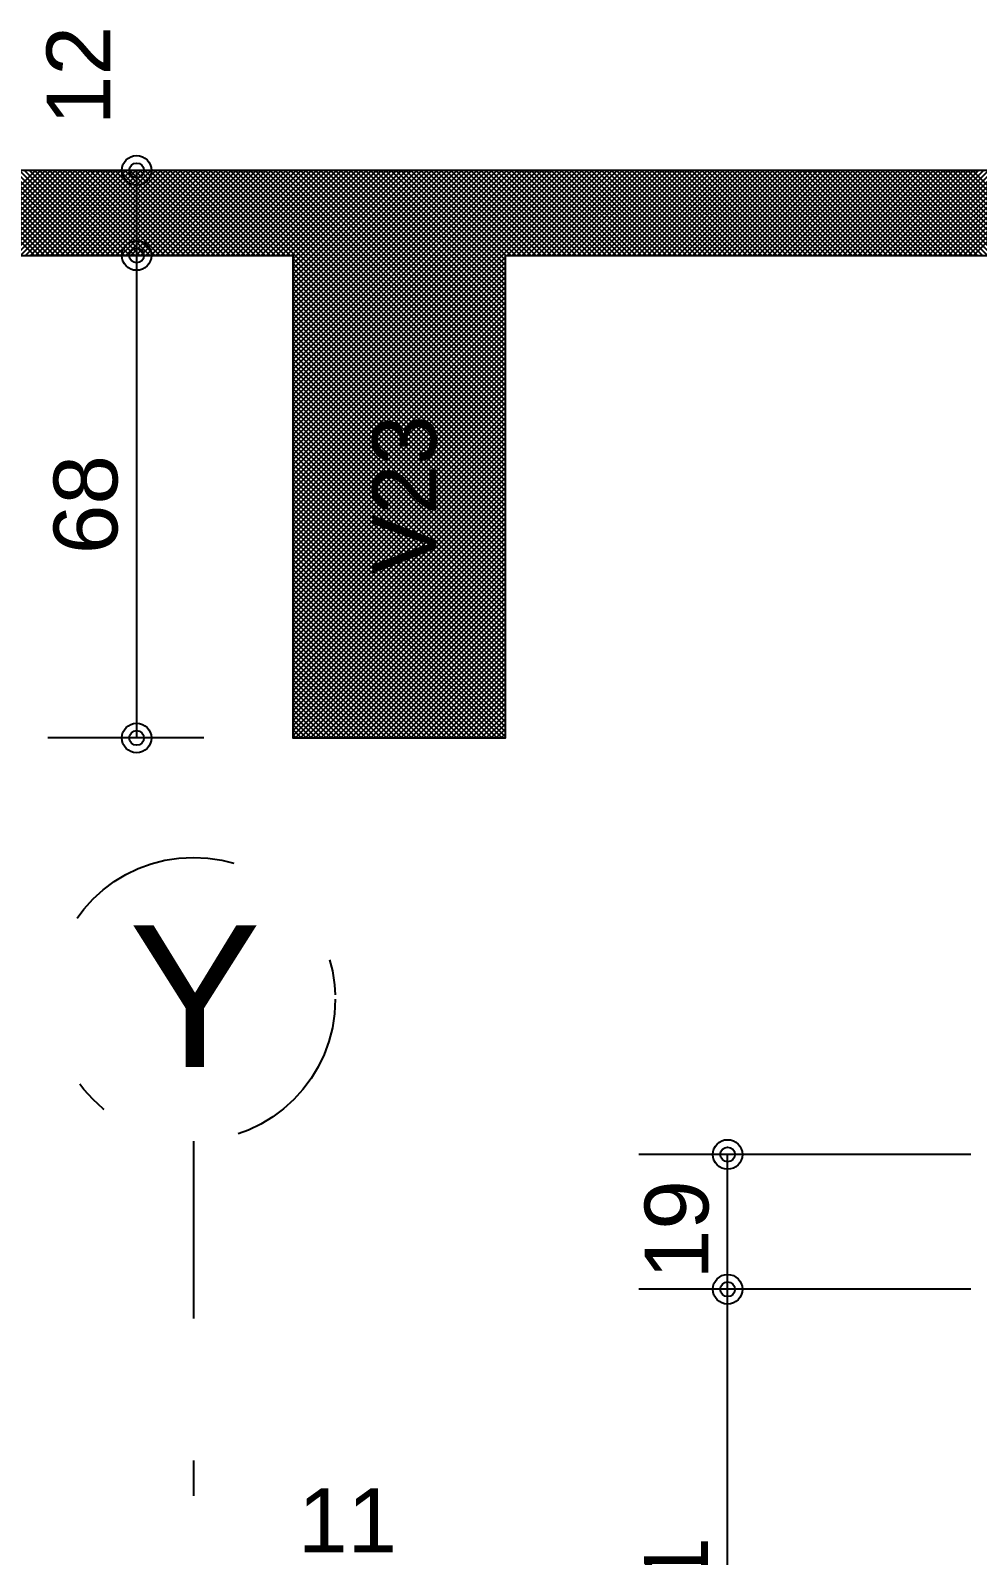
# Model space of a CAD drawing. Extents: x 0 to 119, y 0 to 84.
# Drawn here: x 33.426 to 36.096, y 65.81 to 70.109 of the extents above; entities that cross this region are included whole.
import ezdxf

# ---------------------------------------------------------------- set-up
doc = ezdxf.new("R2010")
doc.units = 0
doc.header["$MEASUREMENT"] = 0
doc.linetypes.add('ESTILO_TQS_0002', pattern=[0.4, 0.1, -0.3])
doc.linetypes.add('ESTILO_TQS_0003', pattern=[1.5, 0.5, -0.4, 0.1, -0.5])
for name, color, linetype in [('18', 6, 'CONTINUOUS'), ('29', 9, 'CONTINUOUS'), ('3', 7, 'CONTINUOUS'), ('32', 250, 'CONTINUOUS'), ('6', 178, 'CONTINUOUS')]:
    doc.layers.add(name, color=color, linetype=linetype)
doc.styles.add('TQS_ARIAL', font='arial.ttf')

msp = doc.modelspace()

# ---------------------------------------------------------------- linework, layer by layer
at = {"layer": '18', "color": 6, "linetype": 'ESTILO_TQS_0003'}
msp.add_line((33.88559, 66.978315), (33.88559, 30.390966), dxfattribs=at)
msp.add_circle((33.88559, 67.378315), 0.4, dxfattribs=at)
at = {"layer": '29', "color": 9, "linetype": 'Continuous'}
for p, q in [((33.197355, 69.714966), (33.437355, 69.474966)), ((33.200388, 69.474966), (33.440388, 69.714966)), ((33.211497, 69.714966), (33.451497, 69.474966)), ((33.21453, 69.474966), (33.45453, 69.714966)), ((33.225639, 69.714966), (33.465639, 69.474966)), ((33.228672, 69.474966), (33.468672, 69.714966)), ((33.239781, 69.714966), (33.479781, 69.474966)), ((33.242814, 69.474966), (33.482814, 69.714966)), ((33.253924, 69.714966), (33.493924, 69.474966)), ((33.256957, 69.474966), (33.496957, 69.714966)), ((33.268066, 69.714966), (33.508066, 69.474966)), ((33.271099, 69.474966), (33.511099, 69.714966)), ((33.282208, 69.714966), (33.522208, 69.474966)), ((33.285241, 69.474966), (33.525241, 69.714966)), ((33.29635, 69.714966), (33.53635, 69.474966)), ((33.299383, 69.474966), (33.539383, 69.714966)), ((33.310492, 69.714966), (33.550492, 69.474966)), ((33.313525, 69.474966), (33.553525, 69.714966)), ((33.324634, 69.714966), (33.564634, 69.474966)), ((33.327667, 69.474966), (33.567667, 69.714966)), ((33.338776, 69.714966), (33.578776, 69.474966)), ((33.341809, 69.474966), (33.581809, 69.714966)), ((33.352919, 69.714966), (33.592919, 69.474966)), ((33.355952, 69.474966), (33.595952, 69.714966)), ((33.367061, 69.714966), (33.607061, 69.474966)), ((33.370094, 69.474966), (33.610094, 69.714966)), ((33.381203, 69.714966), (33.621203, 69.474966)), ((33.384236, 69.474966), (33.624236, 69.714966)), ((33.395345, 69.714966), (33.635345, 69.474966)), ((33.398378, 69.474966), (33.638378, 69.714966)), ((33.409487, 69.714966), (33.649487, 69.474966)), ((33.41252, 69.474966), (33.65252, 69.714966)), ((33.423629, 69.714966), (33.663629, 69.474966)), ((33.426662, 69.474966), (33.666662, 69.714966)), ((33.437771, 69.714966), (33.677771, 69.474966)), ((33.440804, 69.474966), (33.680804, 69.714966)), ((33.451913, 69.714966), (33.691913, 69.474966)), ((33.454946, 69.474966), (33.694946, 69.714966)), ((33.466056, 69.714966), (33.706056, 69.474966)), ((33.469089, 69.474966), (33.709089, 69.714966)), ((33.480198, 69.714966), (33.720198, 69.474966)), ((33.483231, 69.474966), (33.723231, 69.714966)), ((33.49434, 69.714966), (33.73434, 69.474966)), ((33.497373, 69.474966), (33.737373, 69.714966)), ((33.508482, 69.714966), (33.748482, 69.474966)), ((33.511515, 69.474966), (33.751515, 69.714966)), ((33.522624, 69.714966), (33.762624, 69.474966)), ((33.525657, 69.474966), (33.765657, 69.714966)), ((33.536766, 69.714966), (33.776766, 69.474966)), ((33.539799, 69.474966), (33.779799, 69.714966)), ((33.550908, 69.714966), (33.790908, 69.474966)), ((33.553941, 69.474966), (33.793941, 69.714966)), ((33.565051, 69.714966), (33.805051, 69.474966)), ((33.568084, 69.474966), (33.808084, 69.714966)), ((33.579193, 69.714966), (33.819193, 69.474966)), ((33.582226, 69.474966), (33.822226, 69.714966)), ((33.593335, 69.714966), (33.833335, 69.474966)), ((33.596368, 69.474966), (33.836368, 69.714966)), ((33.607477, 69.714966), (33.847477, 69.474966)), ((33.61051, 69.474966), (33.85051, 69.714966)), ((33.621619, 69.714966), (33.861619, 69.474966)), ((33.624652, 69.474966), (33.864652, 69.714966)), ((33.635761, 69.714966), (33.875761, 69.474966)), ((33.638794, 69.474966), (33.878794, 69.714966)), ((33.649903, 69.714966), (33.889903, 69.474966)), ((33.652936, 69.474966), (33.892936, 69.714966)), ((33.664045, 69.714966), (33.904045, 69.474966)), ((33.667079, 69.474966), (33.907079, 69.714966)), ((33.678188, 69.714966), (33.918188, 69.474966)), ((33.681221, 69.474966), (33.921221, 69.714966)), ((33.69233, 69.714966), (33.93233, 69.474966)), ((33.695363, 69.474966), (33.935363, 69.714966)), ((33.706472, 69.714966), (33.946472, 69.474966)), ((33.709505, 69.474966), (33.949505, 69.714966)), ((33.720614, 69.714966), (33.960614, 69.474966)), ((33.723647, 69.474966), (33.963647, 69.714966)), ((33.734756, 69.714966), (33.974756, 69.474966)), ((33.737789, 69.474966), (33.977789, 69.714966)), ((33.748898, 69.714966), (33.988898, 69.474966)), ((33.751931, 69.474966), (33.991931, 69.714966)), ((33.76304, 69.714966), (34.00304, 69.474966)), ((33.766073, 69.474966), (34.006073, 69.714966)), ((33.777183, 69.714966), (34.017183, 69.474966)), ((33.780216, 69.474966), (34.020216, 69.714966)), ((33.791325, 69.714966), (34.031325, 69.474966)), ((33.794358, 69.474966), (34.034358, 69.714966)), ((33.805467, 69.714966), (34.045467, 69.474966)), ((33.8085, 69.474966), (34.0485, 69.714966)), ((33.819609, 69.714966), (34.059609, 69.474966)), ((33.822642, 69.474966), (34.062642, 69.714966)), ((33.833751, 69.714966), (34.073751, 69.474966)), ((33.836784, 69.474966), (34.076784, 69.714966)), ((33.847893, 69.714966), (34.087893, 69.474966)), ((33.850926, 69.474966), (34.090926, 69.714966)), ((33.862035, 69.714966), (34.102035, 69.474966)), ((33.865068, 69.474966), (34.105068, 69.714966)), ((33.876178, 69.714966), (34.116178, 69.474966)), ((33.879211, 69.474966), (34.119211, 69.714966)), ((33.89032, 69.714966), (34.13032, 69.474966)), ((33.893353, 69.474966), (34.133353, 69.714966)), ((33.904462, 69.714966), (34.144462, 69.474966)), ((33.907495, 69.474966), (34.147495, 69.714966)), ((33.918604, 69.714966), (34.158604, 69.474966)), ((33.921637, 69.474966), (34.161637, 69.714966)), ((33.932746, 69.714966), (34.76559, 68.882122)), ((33.935779, 69.474966), (34.175779, 69.714966)), ((33.946888, 69.714966), (34.76559, 68.896264)), ((33.949921, 69.474966), (34.189921, 69.714966)), ((33.96103, 69.714966), (34.76559, 68.910406)), ((33.964063, 69.474966), (34.204063, 69.714966)), ((33.975172, 69.714966), (34.76559, 68.924548)), ((33.978205, 69.474966), (34.218205, 69.714966)), ((33.989315, 69.714966), (34.76559, 68.938691)), ((33.992348, 69.474966), (34.232348, 69.714966)), ((34.003457, 69.714966), (34.76559, 68.952833)), ((34.00649, 69.474966), (34.24649, 69.714966)), ((34.017599, 69.714966), (34.76559, 68.966975)), ((34.020632, 69.474966), (34.260632, 69.714966)), ((34.031741, 69.714966), (34.76559, 68.981117)), ((34.034774, 69.474966), (34.274774, 69.714966)), ((34.045883, 69.714966), (34.76559, 68.995259)), ((34.048916, 69.474966), (34.288916, 69.714966)), ((34.060025, 69.714966), (34.76559, 69.009401)), ((34.063058, 69.474966), (34.303058, 69.714966)), ((34.074167, 69.714966), (34.76559, 69.023543)), ((34.0772, 69.474966), (34.3172, 69.714966)), ((34.08831, 69.714966), (34.76559, 69.037685)), ((34.091343, 69.474966), (34.331343, 69.714966)), ((34.102452, 69.714966), (34.76559, 69.051828)), ((34.105485, 69.474966), (34.345485, 69.714966)), ((34.116594, 69.714966), (34.76559, 69.06597)), ((34.119627, 69.474966), (34.359627, 69.714966)), ((34.130736, 69.714966), (34.76559, 69.080112)), ((34.133769, 69.474966), (34.373769, 69.714966)), ((34.144878, 69.714966), (34.76559, 69.094254)), ((34.147911, 69.474966), (34.387911, 69.714966)), ((34.15902, 69.714966), (34.76559, 69.108396)), ((34.162053, 69.474966), (34.402053, 69.714966)), ((34.16559, 68.884533), (34.996023, 69.714966)), ((34.16559, 68.898675), (34.981881, 69.714966)), ((34.16559, 68.912817), (34.967739, 69.714966)), ((34.16559, 68.926959), (34.953597, 69.714966)), ((34.16559, 68.941101), (34.939454, 69.714966)), ((34.16559, 68.955244), (34.925312, 69.714966)), ((34.16559, 68.969386), (34.91117, 69.714966)), ((34.16559, 68.983528), (34.897028, 69.714966)), ((34.16559, 68.99767), (34.882886, 69.714966)), ((34.16559, 69.011812), (34.868744, 69.714966)), ((34.16559, 69.025954), (34.854602, 69.714966)), ((34.16559, 69.040096), (34.840459, 69.714966)), ((34.16559, 69.054239), (34.826317, 69.714966)), ((34.16559, 69.068381), (34.812175, 69.714966)), ((34.16559, 69.082523), (34.798033, 69.714966)), ((34.16559, 69.096665), (34.783891, 69.714966)), ((34.16559, 69.110807), (34.769749, 69.714966)), ((34.16559, 69.124949), (34.755607, 69.714966)), ((34.16559, 69.139091), (34.741465, 69.714966)), ((34.16559, 69.153234), (34.727322, 69.714966)), ((34.16559, 69.167376), (34.71318, 69.714966)), ((34.16559, 69.181518), (34.699038, 69.714966)), ((34.16559, 69.19566), (34.684896, 69.714966)), ((34.16559, 69.209802), (34.670754, 69.714966)), ((34.16559, 69.223944), (34.656612, 69.714966)), ((34.16559, 69.238086), (34.64247, 69.714966)), ((34.16559, 69.252228), (34.628327, 69.714966)), ((34.16559, 69.266371), (34.614185, 69.714966)), ((34.16559, 69.280513), (34.600043, 69.714966)), ((34.16559, 69.294655), (34.585901, 69.714966)), ((34.16559, 69.308797), (34.571759, 69.714966)), ((34.16559, 69.322939), (34.557617, 69.714966)), ((34.16559, 69.337081), (34.543475, 69.714966)), ((34.16559, 69.351223), (34.529332, 69.714966)), ((34.16559, 69.365366), (34.51519, 69.714966)), ((34.16559, 69.379508), (34.501048, 69.714966)), ((34.16559, 69.39365), (34.486906, 69.714966)), ((34.16559, 69.407792), (34.472764, 69.714966)), ((34.16559, 69.421934), (34.458622, 69.714966)), ((34.16559, 69.436076), (34.44448, 69.714966)), ((34.16559, 69.450218), (34.430338, 69.714966)), ((34.16559, 69.464361), (34.416195, 69.714966)), ((34.173162, 69.714966), (34.76559, 69.122538)), ((34.187305, 69.714966), (34.76559, 69.13668)), ((34.201447, 69.714966), (34.76559, 69.150823)), ((34.215589, 69.714966), (34.76559, 69.164965)), ((34.229731, 69.714966), (34.76559, 69.179107)), ((34.243873, 69.714966), (34.76559, 69.193249)), ((34.258015, 69.714966), (34.76559, 69.207391)), ((34.272157, 69.714966), (34.76559, 69.221533)), ((34.286299, 69.714966), (34.76559, 69.235675)), ((34.300442, 69.714966), (34.76559, 69.249818)), ((34.314584, 69.714966), (34.76559, 69.26396)), ((34.328726, 69.714966), (34.76559, 69.278102)), ((34.342868, 69.714966), (34.76559, 69.292244)), ((34.35701, 69.714966), (34.76559, 69.306386)), ((34.371152, 69.714966), (34.76559, 69.320528)), ((34.385294, 69.714966), (34.76559, 69.33467)), ((34.399437, 69.714966), (34.76559, 69.348812)), ((34.413579, 69.714966), (34.76559, 69.362955)), ((34.427721, 69.714966), (34.76559, 69.377097)), ((34.441863, 69.714966), (34.76559, 69.391239)), ((34.456005, 69.714966), (34.76559, 69.405381)), ((34.470147, 69.714966), (34.76559, 69.419523)), ((34.484289, 69.714966), (34.76559, 69.433665)), ((34.498431, 69.714966), (34.76559, 69.447807)), ((34.512574, 69.714966), (34.76559, 69.46195)), ((34.526716, 69.714966), (34.766716, 69.474966)), ((34.540858, 69.714966), (34.780858, 69.474966)), ((34.555, 69.714966), (34.795, 69.474966)), ((34.569142, 69.714966), (34.809142, 69.474966)), ((34.583284, 69.714966), (34.823284, 69.474966)), ((34.597426, 69.714966), (34.837426, 69.474966)), ((34.611569, 69.714966), (34.851569, 69.474966)), ((34.625711, 69.714966), (34.865711, 69.474966)), ((34.639853, 69.714966), (34.879853, 69.474966)), ((34.653995, 69.714966), (34.893995, 69.474966)), ((34.668137, 69.714966), (34.908137, 69.474966)), ((34.682279, 69.714966), (34.922279, 69.474966)), ((34.696421, 69.714966), (34.936421, 69.474966)), ((34.710564, 69.714966), (34.950564, 69.474966)), ((34.724706, 69.714966), (34.964706, 69.474966)), ((34.738848, 69.714966), (34.978848, 69.474966)), ((34.75299, 69.714966), (34.99299, 69.474966)), ((34.767132, 69.714966), (35.007132, 69.474966)), ((34.770165, 69.474966), (35.010165, 69.714966)), ((34.781274, 69.714966), (35.021274, 69.474966)), ((34.784307, 69.474966), (35.024307, 69.714966)), ((34.795416, 69.714966), (35.035416, 69.474966)), ((34.798449, 69.474966), (35.038449, 69.714966)), ((34.809558, 69.714966), (35.049558, 69.474966)), ((34.812591, 69.474966), (35.052591, 69.714966)), ((34.823701, 69.714966), (35.063701, 69.474966)), ((34.826734, 69.474966), (35.066734, 69.714966)), ((34.837843, 69.714966), (35.077843, 69.474966)), ((34.840876, 69.474966), (35.080876, 69.714966)), ((34.851985, 69.714966), (35.091985, 69.474966)), ((34.855018, 69.474966), (35.095018, 69.714966)), ((34.866127, 69.714966), (35.106127, 69.474966)), ((34.86916, 69.474966), (35.10916, 69.714966)), ((34.880269, 69.714966), (35.120269, 69.474966)), ((34.883302, 69.474966), (35.123302, 69.714966)), ((34.894411, 69.714966), (35.134411, 69.474966)), ((34.897444, 69.474966), (35.137444, 69.714966)), ((34.908553, 69.714966), (35.148553, 69.474966)), ((34.911586, 69.474966), (35.151586, 69.714966)), ((34.922696, 69.714966), (35.162696, 69.474966)), ((34.925729, 69.474966), (35.165729, 69.714966)), ((34.936838, 69.714966), (35.176838, 69.474966)), ((34.939871, 69.474966), (35.179871, 69.714966)), ((34.95098, 69.714966), (35.19098, 69.474966)), ((34.954013, 69.474966), (35.194013, 69.714966)), ((34.965122, 69.714966), (35.205122, 69.474966)), ((34.968155, 69.474966), (35.208155, 69.714966)), ((34.979264, 69.714966), (35.219264, 69.474966)), ((34.982297, 69.474966), (35.222297, 69.714966)), ((34.993406, 69.714966), (35.233406, 69.474966)), ((34.996439, 69.474966), (35.236439, 69.714966)), ((35.007548, 69.714966), (35.247548, 69.474966)), ((35.010581, 69.474966), (35.250581, 69.714966)), ((35.021691, 69.714966), (35.261691, 69.474966)), ((35.024724, 69.474966), (35.264724, 69.714966)), ((35.035833, 69.714966), (35.275833, 69.474966)), ((35.038866, 69.474966), (35.278866, 69.714966)), ((35.049975, 69.714966), (35.289975, 69.474966)), ((35.053008, 69.474966), (35.293008, 69.714966)), ((35.064117, 69.714966), (35.304117, 69.474966)), ((35.06715, 69.474966), (35.30715, 69.714966)), ((35.078259, 69.714966), (35.318259, 69.474966)), ((35.081292, 69.474966), (35.321292, 69.714966)), ((35.092401, 69.714966), (35.332401, 69.474966)), ((35.095434, 69.474966), (35.335434, 69.714966)), ((35.106543, 69.714966), (35.346543, 69.474966)), ((35.109576, 69.474966), (35.349576, 69.714966)), ((35.120685, 69.714966), (35.360685, 69.474966)), ((35.123718, 69.474966), (35.363718, 69.714966)), ((35.134828, 69.714966), (35.374828, 69.474966)), ((35.137861, 69.474966), (35.377861, 69.714966)), ((35.14897, 69.714966), (35.38897, 69.474966)), ((35.152003, 69.474966), (35.392003, 69.714966)), ((35.163112, 69.714966), (35.403112, 69.474966)), ((35.166145, 69.474966), (35.406145, 69.714966)), ((35.177254, 69.714966), (35.417254, 69.474966)), ((35.180287, 69.474966), (35.420287, 69.714966)), ((35.191396, 69.714966), (35.431396, 69.474966)), ((35.194429, 69.474966), (35.434429, 69.714966)), ((35.205538, 69.714966), (35.445538, 69.474966)), ((35.208571, 69.474966), (35.448571, 69.714966)), ((35.21968, 69.714966), (35.45968, 69.474966)), ((35.222713, 69.474966), (35.462713, 69.714966)), ((35.233823, 69.714966), (35.473823, 69.474966)), ((35.236856, 69.474966), (35.476856, 69.714966)), ((35.247965, 69.714966), (35.487965, 69.474966)), ((35.250998, 69.474966), (35.490998, 69.714966)), ((35.262107, 69.714966), (35.502107, 69.474966)), ((35.26514, 69.474966), (35.50514, 69.714966)), ((35.276249, 69.714966), (35.516249, 69.474966)), ((35.279282, 69.474966), (35.519282, 69.714966)), ((35.290391, 69.714966), (35.530391, 69.474966)), ((35.293424, 69.474966), (35.533424, 69.714966)), ((35.304533, 69.714966), (35.544533, 69.474966)), ((35.307566, 69.474966), (35.547566, 69.714966)), ((35.318675, 69.714966), (35.558675, 69.474966)), ((35.321708, 69.474966), (35.561708, 69.714966)), ((35.332818, 69.714966), (35.572818, 69.474966)), ((35.335851, 69.474966), (35.575851, 69.714966)), ((35.34696, 69.714966), (35.58696, 69.474966)), ((35.349993, 69.474966), (35.589993, 69.714966)), ((35.361102, 69.714966), (35.601102, 69.474966)), ((35.364135, 69.474966), (35.604135, 69.714966)), ((35.375244, 69.714966), (35.615244, 69.474966)), ((35.378277, 69.474966), (35.618277, 69.714966)), ((35.389386, 69.714966), (35.629386, 69.474966)), ((35.392419, 69.474966), (35.632419, 69.714966)), ((35.403528, 69.714966), (35.643528, 69.474966)), ((35.406561, 69.474966), (35.646561, 69.714966)), ((35.41767, 69.714966), (35.65767, 69.474966)), ((35.420703, 69.474966), (35.660703, 69.714966)), ((35.431812, 69.714966), (35.671812, 69.474966)), ((35.434845, 69.474966), (35.674845, 69.714966)), ((35.445955, 69.714966), (35.685955, 69.474966)), ((35.448988, 69.474966), (35.688988, 69.714966)), ((35.460097, 69.714966), (35.700097, 69.474966)), ((35.46313, 69.474966), (35.70313, 69.714966)), ((35.474239, 69.714966), (35.714239, 69.474966)), ((35.477272, 69.474966), (35.717272, 69.714966)), ((35.488381, 69.714966), (35.728381, 69.474966)), ((35.491414, 69.474966), (35.731414, 69.714966)), ((35.502523, 69.714966), (35.742523, 69.474966)), ((35.505556, 69.474966), (35.745556, 69.714966)), ((35.516665, 69.714966), (35.756665, 69.474966)), ((35.519698, 69.474966), (35.759698, 69.714966)), ((35.530807, 69.714966), (35.770807, 69.474966)), ((35.53384, 69.474966), (35.77384, 69.714966)), ((35.54495, 69.714966), (35.78495, 69.474966)), ((35.547983, 69.474966), (35.787983, 69.714966)), ((35.559092, 69.714966), (35.799092, 69.474966)), ((35.562125, 69.474966), (35.802125, 69.714966)), ((35.573234, 69.714966), (35.813234, 69.474966)), ((35.576267, 69.474966), (35.816267, 69.714966)), ((35.587376, 69.714966), (35.827376, 69.474966)), ((35.590409, 69.474966), (35.830409, 69.714966)), ((35.601518, 69.714966), (35.841518, 69.474966)), ((35.604551, 69.474966), (35.844551, 69.714966)), ((35.61566, 69.714966), (35.85566, 69.474966)), ((35.618693, 69.474966), (35.858693, 69.714966)), ((35.629802, 69.714966), (35.869802, 69.474966)), ((35.632835, 69.474966), (35.872835, 69.714966)), ((35.643944, 69.714966), (35.883944, 69.474966)), ((35.646978, 69.474966), (35.886978, 69.714966)), ((35.658087, 69.714966), (35.898087, 69.474966)), ((35.66112, 69.474966), (35.90112, 69.714966)), ((35.672229, 69.714966), (35.912229, 69.474966)), ((35.675262, 69.474966), (35.915262, 69.714966)), ((35.686371, 69.714966), (35.926371, 69.474966)), ((35.689404, 69.474966), (35.929404, 69.714966)), ((35.700513, 69.714966), (35.940513, 69.474966)), ((35.703546, 69.474966), (35.943546, 69.714966)), ((35.714655, 69.714966), (35.954655, 69.474966)), ((35.717688, 69.474966), (35.957688, 69.714966)), ((35.728797, 69.714966), (35.968797, 69.474966)), ((35.73183, 69.474966), (35.97183, 69.714966)), ((35.742939, 69.714966), (35.982939, 69.474966)), ((35.745972, 69.474966), (35.985972, 69.714966)), ((35.757082, 69.714966), (35.997082, 69.474966)), ((35.760115, 69.474966), (36.000115, 69.714966)), ((35.771224, 69.714966), (36.011224, 69.474966)), ((35.774257, 69.474966), (36.014257, 69.714966)), ((35.785366, 69.714966), (36.025366, 69.474966)), ((35.788399, 69.474966), (36.028399, 69.714966)), ((35.799508, 69.714966), (36.039508, 69.474966)), ((35.802541, 69.474966), (36.042541, 69.714966)), ((35.81365, 69.714966), (36.05365, 69.474966)), ((35.816683, 69.474966), (36.056683, 69.714966)), ((35.827792, 69.714966), (36.067792, 69.474966)), ((35.830825, 69.474966), (36.070825, 69.714966)), ((35.841934, 69.714966), (36.081934, 69.474966)), ((35.844967, 69.474966), (36.084967, 69.714966)), ((35.856077, 69.714966), (36.096077, 69.474966)), ((35.85911, 69.474966), (36.09911, 69.714966)), ((35.870219, 69.714966), (36.110219, 69.474966)), ((35.873252, 69.474966), (36.113252, 69.714966)), ((35.884361, 69.714966), (36.124361, 69.474966)), ((35.887394, 69.474966), (36.127394, 69.714966)), ((35.898503, 69.714966), (36.138503, 69.474966)), ((35.901536, 69.474966), (36.141536, 69.714966)), ((35.912645, 69.714966), (36.152645, 69.474966)), ((35.915678, 69.474966), (36.155678, 69.714966)), ((35.926787, 69.714966), (36.166787, 69.474966)), ((35.92982, 69.474966), (36.16982, 69.714966)), ((35.940929, 69.714966), (36.180929, 69.474966)), ((35.943962, 69.474966), (36.183962, 69.714966)), ((35.955071, 69.714966), (36.195071, 69.474966)), ((35.958104, 69.474966), (36.198104, 69.714966)), ((35.969214, 69.714966), (36.209214, 69.474966)), ((35.972247, 69.474966), (36.212247, 69.714966)), ((35.983356, 69.714966), (36.223356, 69.474966)), ((35.986389, 69.474966), (36.226389, 69.714966)), ((35.997498, 69.714966), (36.237498, 69.474966)), ((36.000531, 69.474966), (36.240531, 69.714966)), ((36.01164, 69.714966), (36.25164, 69.474966)), ((36.014673, 69.474966), (36.254673, 69.714966)), ((36.025782, 69.714966), (36.265782, 69.474966)), ((36.028815, 69.474966), (36.268815, 69.714966)), ((36.039924, 69.714966), (36.279924, 69.474966)), ((36.042957, 69.474966), (36.282957, 69.714966)), ((36.054066, 69.714966), (36.294066, 69.474966)), ((36.057099, 69.474966), (36.297099, 69.714966)), ((36.068209, 69.714966), (36.308209, 69.474966)), ((36.071242, 69.474966), (36.311242, 69.714966)), ((36.082351, 69.714966), (36.322351, 69.474966)), ((36.085384, 69.474966), (36.325384, 69.714966)), ((34.16559, 68.870391), (34.76559, 69.470391)), ((34.16559, 69.46798), (34.76559, 68.86798)), ((34.16559, 68.856249), (34.76559, 69.456249)), ((34.16559, 69.453838), (34.76559, 68.853838)), ((34.16559, 68.842107), (34.76559, 69.442107)), ((34.16559, 69.439696), (34.76559, 68.839696)), ((34.16559, 68.827964), (34.76559, 69.427964)), ((34.16559, 69.425553), (34.76559, 68.825553)), ((34.16559, 68.813822), (34.76559, 69.413822)), ((34.16559, 69.411411), (34.76559, 68.811411)), ((34.16559, 68.79968), (34.76559, 69.39968)), ((34.16559, 69.397269), (34.76559, 68.797269)), ((34.16559, 68.785538), (34.76559, 69.385538)), ((34.16559, 69.383127), (34.76559, 68.783127)), ((34.16559, 68.771396), (34.76559, 69.371396)), ((34.16559, 69.368985), (34.76559, 68.768985)), ((34.16559, 68.757254), (34.76559, 69.357254)), ((34.16559, 69.354843), (34.76559, 68.754843)), ((34.16559, 68.743112), (34.76559, 69.343112)), ((34.16559, 69.340701), (34.76559, 68.740701)), ((34.16559, 68.728969), (34.76559, 69.328969)), ((34.16559, 69.326559), (34.76559, 68.726559)), ((34.16559, 68.714827), (34.76559, 69.314827)), ((34.16559, 69.312416), (34.76559, 68.712416)), ((34.16559, 68.700685), (34.76559, 69.300685)), ((34.16559, 69.298274), (34.76559, 68.698274)), ((34.16559, 68.686543), (34.76559, 69.286543)), ((34.16559, 69.284132), (34.76559, 68.684132)), ((34.16559, 68.672401), (34.76559, 69.272401)), ((34.16559, 69.26999), (34.76559, 68.66999)), ((34.16559, 68.658259), (34.76559, 69.258259)), ((34.16559, 69.255848), (34.76559, 68.655848)), ((34.16559, 68.644117), (34.76559, 69.244117)), ((34.16559, 69.241706), (34.76559, 68.641706)), ((34.16559, 68.629975), (34.76559, 69.229975)), ((34.16559, 69.227564), (34.76559, 68.627564)), ((34.16559, 68.615832), (34.76559, 69.215832)), ((34.16559, 69.213421), (34.76559, 68.613421)), ((34.16559, 68.60169), (34.76559, 69.20169)), ((34.16559, 69.199279), (34.76559, 68.599279)), ((34.16559, 68.587548), (34.76559, 69.187548)), ((34.16559, 69.185137), (34.76559, 68.585137)), ((34.16559, 68.573406), (34.76559, 69.173406)), ((34.16559, 69.170995), (34.76559, 68.570995)), ((34.16559, 68.559264), (34.76559, 69.159264)), ((34.16559, 69.156853), (34.76559, 68.556853)), ((34.16559, 68.545122), (34.76559, 69.145122)), ((34.16559, 69.142711), (34.76559, 68.542711)), ((34.16559, 68.53098), (34.76559, 69.13098)), ((34.16559, 69.128569), (34.76559, 68.528569)), ((34.16559, 68.516837), (34.76559, 69.116837)), ((34.16559, 69.114426), (34.76559, 68.514426)), ((34.16559, 68.502695), (34.76559, 69.102695)), ((34.16559, 69.100284), (34.76559, 68.500284)), ((34.16559, 68.488553), (34.76559, 69.088553)), ((34.16559, 69.086142), (34.76559, 68.486142)), ((34.16559, 68.474411), (34.76559, 69.074411)), ((34.16559, 69.072), (34.76559, 68.472)), ((34.16559, 68.460269), (34.76559, 69.060269)), ((34.16559, 69.057858), (34.76559, 68.457858)), ((34.16559, 68.446127), (34.76559, 69.046127)), ((34.16559, 69.043716), (34.76559, 68.443716)), ((34.16559, 68.431985), (34.76559, 69.031985)), ((34.16559, 69.029574), (34.76559, 68.429574)), ((34.16559, 68.417842), (34.76559, 69.017842)), ((34.16559, 69.015432), (34.76559, 68.415432)), ((34.16559, 68.4037), (34.76559, 69.0037)), ((34.16559, 69.001289), (34.76559, 68.401289)), ((34.16559, 68.389558), (34.76559, 68.989558)), ((34.16559, 68.987147), (34.76559, 68.387147)), ((34.16559, 68.375416), (34.76559, 68.975416)), ((34.16559, 68.973005), (34.76559, 68.373005)), ((34.16559, 68.361274), (34.76559, 68.961274)), ((34.16559, 68.958863), (34.76559, 68.358863)), ((34.16559, 68.347132), (34.76559, 68.947132)), ((34.16559, 68.944721), (34.76559, 68.344721)), ((34.16559, 68.33299), (34.76559, 68.93299)), ((34.16559, 68.930579), (34.76559, 68.330579)), ((34.16559, 68.318848), (34.76559, 68.918848)), ((34.16559, 68.916437), (34.76559, 68.316437)), ((34.16559, 68.304705), (34.76559, 68.904705)), ((34.16559, 68.902294), (34.76559, 68.302294)), ((34.16559, 68.290563), (34.76559, 68.890563)), ((34.16559, 68.888152), (34.76559, 68.288152)), ((34.16559, 68.276421), (34.76559, 68.876421)), ((34.16559, 68.87401), (34.76559, 68.27401)), ((34.16559, 68.262279), (34.76559, 68.862279)), ((34.16559, 68.859868), (34.76559, 68.259868)), ((34.16559, 68.248137), (34.76559, 68.848137)), ((34.16559, 68.845726), (34.76559, 68.245726)), ((34.16559, 68.233995), (34.76559, 68.833995)), ((34.16559, 68.831584), (34.76559, 68.231584)), ((34.16559, 68.219853), (34.76559, 68.819853)), ((34.16559, 68.817442), (34.76559, 68.217442)), ((34.16559, 68.20571), (34.76559, 68.80571)), ((34.16559, 68.803299), (34.76559, 68.203299)), ((34.16559, 68.191568), (34.76559, 68.791568)), ((34.16559, 68.789157), (34.76559, 68.189157)), ((34.16559, 68.177426), (34.76559, 68.777426)), ((34.16559, 68.775015), (34.76559, 68.175015)), ((34.16559, 68.163284), (34.76559, 68.763284)), ((34.16559, 68.760873), (34.76559, 68.160873)), ((34.16559, 68.149142), (34.76559, 68.749142)), ((34.16559, 68.746731), (34.76559, 68.146731)), ((34.16559, 68.135), (34.76559, 68.735)), ((34.16559, 68.732589), (34.76559, 68.132589)), ((34.16559, 68.120858), (34.76559, 68.720858)), ((34.16559, 68.718447), (34.76559, 68.118447)), ((34.16559, 68.704305), (34.754929, 68.114966)), ((34.17384, 68.114966), (34.76559, 68.706715)), ((34.16559, 68.690162), (34.740786, 68.114966)), ((34.16559, 68.67602), (34.726644, 68.114966)), ((34.16559, 68.661878), (34.712502, 68.114966)), ((34.187983, 68.114966), (34.76559, 68.692573)), ((34.202125, 68.114966), (34.76559, 68.678431)), ((34.216267, 68.114966), (34.76559, 68.664289)), ((34.16559, 68.647736), (34.69836, 68.114966)), ((34.16559, 68.633594), (34.684218, 68.114966)), ((34.16559, 68.619452), (34.670076, 68.114966)), ((34.230409, 68.114966), (34.76559, 68.650147)), ((34.244551, 68.114966), (34.76559, 68.636005)), ((34.258693, 68.114966), (34.76559, 68.621863)), ((34.16559, 68.60531), (34.655934, 68.114966)), ((34.16559, 68.591167), (34.641792, 68.114966)), ((34.16559, 68.577025), (34.627649, 68.114966)), ((34.272835, 68.114966), (34.76559, 68.607721)), ((34.286978, 68.114966), (34.76559, 68.593578)), ((34.30112, 68.114966), (34.76559, 68.579436)), ((34.16559, 68.562883), (34.613507, 68.114966)), ((34.16559, 68.548741), (34.599365, 68.114966)), ((34.16559, 68.534599), (34.585223, 68.114966)), ((34.315262, 68.114966), (34.76559, 68.565294)), ((34.329404, 68.114966), (34.76559, 68.551152)), ((34.343546, 68.114966), (34.76559, 68.53701)), ((34.16559, 68.520457), (34.571081, 68.114966)), ((34.16559, 68.506315), (34.556939, 68.114966)), ((34.16559, 68.492173), (34.542797, 68.114966)), ((34.357688, 68.114966), (34.76559, 68.522868)), ((34.37183, 68.114966), (34.76559, 68.508726)), ((34.385972, 68.114966), (34.76559, 68.494583)), ((34.16559, 68.47803), (34.528654, 68.114966)), ((34.16559, 68.463888), (34.514512, 68.114966)), ((34.16559, 68.449746), (34.50037, 68.114966)), ((34.400115, 68.114966), (34.76559, 68.480441)), ((34.414257, 68.114966), (34.76559, 68.466299)), ((34.428399, 68.114966), (34.76559, 68.452157)), ((34.16559, 68.435604), (34.486228, 68.114966)), ((34.16559, 68.421462), (34.472086, 68.114966)), ((34.16559, 68.40732), (34.457944, 68.114966)), ((34.442541, 68.114966), (34.76559, 68.438015)), ((34.456683, 68.114966), (34.76559, 68.423873)), ((34.470825, 68.114966), (34.76559, 68.409731)), ((34.16559, 68.393178), (34.443802, 68.114966)), ((34.16559, 68.379035), (34.429659, 68.114966)), ((34.16559, 68.364893), (34.415517, 68.114966)), ((34.484967, 68.114966), (34.76559, 68.395588)), ((34.49911, 68.114966), (34.76559, 68.381446)), ((34.513252, 68.114966), (34.76559, 68.367304)), ((34.16559, 68.350751), (34.401375, 68.114966)), ((34.16559, 68.336609), (34.387233, 68.114966)), ((34.16559, 68.322467), (34.373091, 68.114966)), ((34.527394, 68.114966), (34.76559, 68.353162)), ((34.541536, 68.114966), (34.76559, 68.33902)), ((34.555678, 68.114966), (34.76559, 68.324878)), ((34.16559, 68.308325), (34.358949, 68.114966)), ((34.16559, 68.294183), (34.344807, 68.114966)), ((34.16559, 68.28004), (34.330665, 68.114966)), ((34.56982, 68.114966), (34.76559, 68.310736)), ((34.583962, 68.114966), (34.76559, 68.296594)), ((34.598104, 68.114966), (34.76559, 68.282451)), ((34.16559, 68.265898), (34.316522, 68.114966)), ((34.16559, 68.251756), (34.30238, 68.114966)), ((34.16559, 68.237614), (34.288238, 68.114966)), ((34.612247, 68.114966), (34.76559, 68.268309)), ((34.626389, 68.114966), (34.76559, 68.254167)), ((34.640531, 68.114966), (34.76559, 68.240025)), ((34.16559, 68.223472), (34.274096, 68.114966)), ((34.16559, 68.20933), (34.259954, 68.114966)), ((34.16559, 68.195188), (34.245812, 68.114966)), ((34.654673, 68.114966), (34.76559, 68.225883)), ((34.668815, 68.114966), (34.76559, 68.211741)), ((34.682957, 68.114966), (34.76559, 68.197599)), ((34.697099, 68.114966), (34.76559, 68.183456)), ((34.16559, 68.181046), (34.23167, 68.114966)), ((34.16559, 68.166903), (34.217527, 68.114966)), ((34.16559, 68.152761), (34.203385, 68.114966)), ((34.711242, 68.114966), (34.76559, 68.169314)), ((34.725384, 68.114966), (34.76559, 68.155172)), ((34.739526, 68.114966), (34.76559, 68.14103)), ((34.16559, 68.138619), (34.189243, 68.114966)), ((34.16559, 68.124477), (34.175101, 68.114966)), ((34.753668, 68.114966), (34.76559, 68.126888))]:
    msp.add_line(p, q, dxfattribs=at)
for points in [[(20.08559, 69.714966), (20.08559, 69.074966), (20.36559, 69.074966), (20.36559, 69.474966), (22.08559, 69.474966), (22.08559, 68.114966), (23.28559, 68.114966), (23.28559, 69.474966), (31.68559, 69.474966), (31.68559, 68.114966), (32.68559, 68.114966), (32.68559, 69.474966), (34.16559, 69.474966), (34.16559, 68.114966), (34.76559, 68.114966), (34.76559, 69.474966), (40.66559, 69.474966), (40.66559, 68.114966), (41.26559, 68.114966), (41.26559, 69.474966), (48.515634, 69.474966)], [(48.895634, 69.714966), (41.26559, 69.714966), (34.76559, 69.714966), (32.68559, 69.714966), (23.28559, 69.714966), (22.08559, 69.714966), (22.08559, 69.674966), (20.36559, 69.674966), (20.36559, 69.714966), (20.08559, 69.714966)]]:
    msp.add_lwpolyline(points, dxfattribs=at)
at = {"layer": '3', "color": 7, "linetype": 'ESTILO_TQS_0002'}
msp.add_line((18.393794, 69.714966), (54.105818, 69.714966), dxfattribs=at)
at = {"layer": '32', "color": 250, "linetype": 'Continuous'}
for p, q in [((34.021634, 69.714966), (33.47559, 69.714966)), ((33.72559, 69.714966), (33.72559, 69.474966)), ((34.271634, 69.714966), (34.271634, 69.714966)), ((33.91559, 69.474966), (33.47559, 69.474966)), ((33.91559, 69.474966), (33.47559, 69.474966)), ((33.72559, 69.474966), (33.72559, 68.114966)), ((34.16559, 69.474966), (34.16559, 69.474966)), ((34.16559, 69.474966), (34.16559, 69.474966)), ((33.91559, 68.114966), (33.47559, 68.114966)), ((34.16559, 68.114966), (34.16559, 68.114966)), ((36.077201, 66.94084), (35.141748, 66.94084)), ((35.391748, 66.56084), (35.391748, 66.94084)), ((36.077201, 66.56084), (35.141748, 66.56084)), ((36.077201, 66.56084), (35.141748, 66.56084)), ((35.391748, 64.74084), (35.391748, 66.56084))]:
    msp.add_line(p, q, dxfattribs=at)
for centre, radius in [((33.72559, 69.714966), 0.041625), ((33.72559, 69.714966), 0.02075), ((33.72559, 69.474966), 0.041625), ((33.72559, 69.474966), 0.041625), ((33.72559, 69.474966), 0.02075), ((33.72559, 69.474966), 0.02075), ((33.72559, 68.114966), 0.041625), ((33.72559, 68.114966), 0.02075), ((35.391748, 66.94084), 0.041625), ((35.391748, 66.94084), 0.02075), ((35.391748, 66.56084), 0.041625), ((35.391748, 66.56084), 0.041625), ((35.391748, 66.56084), 0.02075), ((35.391748, 66.56084), 0.02075)]:
    msp.add_circle(centre, radius, dxfattribs=at)
at = {"layer": '6', "color": 178, "linetype": 'Continuous'}
for p, q in [((34.76559, 69.714966), (32.68559, 69.714966)), ((41.26559, 69.714966), (34.76559, 69.714966)), ((32.68559, 69.474966), (34.16559, 69.474966)), ((34.16559, 69.474966), (34.16559, 68.114966)), ((34.76559, 68.114966), (34.76559, 69.474966)), ((34.76559, 69.474966), (40.66559, 69.474966)), ((34.16559, 68.114966), (34.76559, 68.114966))]:
    msp.add_line(p, q, dxfattribs=at)

# ---------------------------------------------------------------- texts
at = {"layer": '18', "color": 6, "linetype": 'ESTILO_TQS_0003', "style": 'TQS_ARIAL'}
msp.add_text('Y', height=0.4, dxfattribs=at).set_placement((33.703717, 67.187061))
at = {"layer": '32', "color": 250, "linetype": 'Continuous', "style": 'TQS_ARIAL'}
for s, p in [('12', (33.651586, 69.842339)), ('V23', (34.570184, 68.577231)), ('68', (33.67159, 68.632966)), ('19', (35.337748, 66.58884)), ('91', (35.336076, 65.58297))]:
    msp.add_text(s, height=0.18, rotation=90, dxfattribs=at).set_placement(p)
msp.add_text('11', height=0.18, dxfattribs=at).set_placement((34.180438, 65.819419))

doc.saveas('drawing.dxf')
